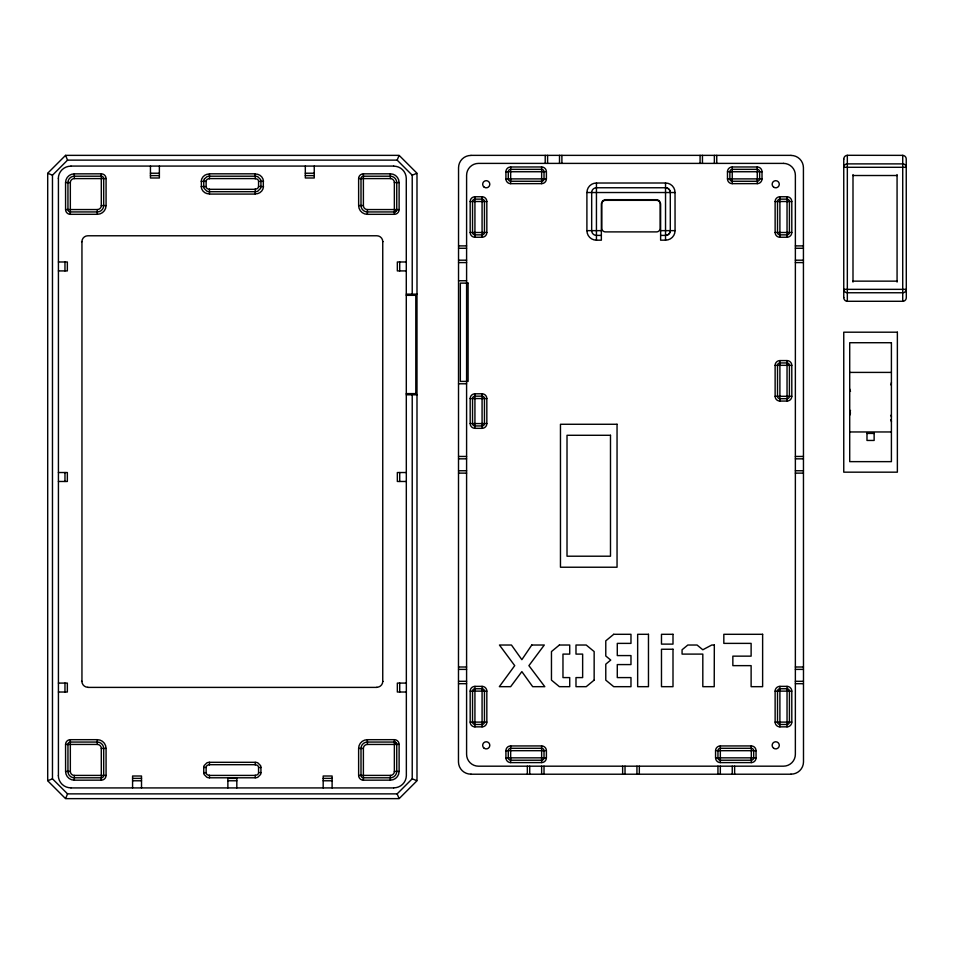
<?xml version="1.0" encoding="UTF-8"?>
<svg xmlns="http://www.w3.org/2000/svg" width="954" height="954" viewBox="0 0 954 954"><rect width="100%" height="100%" fill="white"/><g stroke="black" fill="none" stroke-linecap="round" stroke-linejoin="round"><path stroke-width="1.43" d="M65.707 798.319L67.543 793.871L397.15 793.871L412.223 778.798L412.223 393.632M67.543 793.871L52.47 778.798L52.47 175.202L67.543 160.129L397.15 160.129L398.987 155.681M412.223 295.311L412.223 175.202L416.659 173.366M48.022 780.634L52.47 778.798M406.273 295.335L415.908 295.323L416.993 294.142L406.273 294.142M471.002 155.359L790.973 155.359M843.813 159.103A3.661 3.661 0 0 1 847.331 155.299L902.722 155.359A3.661 3.661 0 0 1 906.24 159.103L906.3 297.541A3.661 3.661 0 0 1 902.734 301.345M70.978 166.079L393.716 166.079M546.392 178.887A4.734 4.734 0 0 1 541.633 183.633L510.664 183.657A4.734 4.734 0 0 1 505.918 178.887L505.906 171.744A4.734 4.734 0 0 1 510.664 166.986L541.633 166.974A4.734 4.734 0 0 1 546.392 171.744M732.243 166.974L757.261 166.974A4.734 4.734 0 0 1 762.007 171.744L762.019 178.887A4.734 4.734 0 0 1 757.261 183.633L732.243 183.657A4.734 4.734 0 0 1 727.485 178.887L727.473 171.744A4.734 4.734 0 0 1 732.243 166.986L732.243 183.657M843.777 167.296L906.288 167.296A3.577 3.411 0 0 0 902.722 163.885L847.331 163.885A3.577 3.411 0 0 0 843.753 167.296M505.906 171.744L546.403 171.744L546.403 178.887L505.906 178.887M727.473 171.744L762.019 171.744M150.446 173.223L159.378 173.223M305.316 173.223L314.248 173.223M106.049 205.563A8.717 8.717 0 0 1 97.308 214.304L70.334 214.328A4.734 4.734 0 0 1 65.587 209.558L65.564 182.584A8.717 8.717 0 0 1 74.329 173.855L101.303 173.819A4.734 4.734 0 0 1 106.061 178.589M399.106 209.558A4.734 4.734 0 0 1 394.36 214.316L367.385 214.328A8.717 8.717 0 0 1 358.644 205.563L358.621 178.589A4.734 4.734 0 0 1 363.391 173.843L390.353 173.819A8.717 8.717 0 0 1 399.094 182.584M852.995 175.512L897.07 175.512M150.446 175.608L159.378 175.608M305.316 175.608L314.248 175.608M70.334 214.328L70.334 182.584A3.971 3.971 0 0 1 74.329 178.601L106.073 178.589L106.073 205.563L101.303 205.563A3.971 3.971 0 0 1 97.308 209.546L65.564 209.558M358.621 178.589L390.353 178.589A3.971 3.971 0 0 1 394.348 182.584L394.36 214.328M727.473 178.887L762.019 178.887M255.267 178.863A2.922 2.922 0 0 1 258.677 181.355L263.316 181.367L263.316 186.531L258.558 186.531A2.922 2.922 0 0 1 255.267 189.047M65.564 182.584L70.334 182.584M394.36 182.584L399.118 182.584L399.118 209.558L367.385 209.558A3.971 3.971 0 0 1 363.402 205.563L363.391 173.819M586.937 192.529A9.468 9.468 0 0 1 596.441 183.025L665.534 183.001A9.468 9.468 0 0 1 675.027 192.529L675.062 230.641A9.468 9.468 0 0 1 665.534 240.146L660.621 240.181L660.621 204.597A6.571 6.571 0 0 0 660.478 203.238L659.274 200.769L657.318 199.696L604.979 199.672L602.689 200.769L601.485 203.238A6.571 6.571 0 0 0 601.354 204.597L601.354 240.181L596.441 240.181A9.468 9.468 0 0 1 586.937 230.641M660.621 235.411L665.534 235.411A4.77 4.77 0 0 0 670.292 230.641L670.292 192.529A4.77 4.77 0 0 0 665.534 187.759L596.441 187.759A4.734 4.734 0 0 0 591.683 192.529L591.671 230.641A4.734 4.734 0 0 0 596.441 235.399L601.354 235.411M675.062 192.529L586.901 192.529L586.901 230.641L601.354 230.641M474.925 196.751L482.08 196.751A4.734 4.734 0 0 1 486.826 201.521L486.838 232.49A4.734 4.734 0 0 1 482.08 237.248L474.925 237.26A4.734 4.734 0 0 1 470.179 232.49L470.167 201.521A4.734 4.734 0 0 1 474.925 196.774L474.925 237.26M779.895 196.751L787.038 196.751A4.734 4.734 0 0 1 791.784 201.521L791.808 232.49A4.734 4.734 0 0 1 787.038 237.248L779.895 237.26A4.734 4.734 0 0 1 775.137 232.49L775.125 201.521A4.734 4.734 0 0 1 779.895 196.774L779.895 237.26M605.373 200.328L656.591 200.328A3.577 3.577 0 0 1 660.168 203.906L660.168 228.328A3.577 3.577 0 0 1 656.591 231.894L605.373 231.894A3.577 3.577 0 0 1 601.795 228.328L601.795 203.906A3.577 3.577 0 0 1 605.373 200.328L605.373 199.935M470.167 201.521L486.838 201.521M775.125 201.521L791.808 201.521M358.621 205.563L363.391 205.563M394.36 211.943L367.385 211.943A6.38 6.38 0 0 1 361.006 205.563L361.006 178.589A2.373 2.373 0 0 1 363.391 176.216L390.353 176.204A6.38 6.38 0 0 1 396.745 182.584L396.745 209.558A2.385 2.385 0 0 1 394.36 211.943A2.373 2.373 0 0 0 396.733 209.558M660.621 230.641L675.062 230.641M470.167 232.49L486.838 232.49M775.125 232.49L791.808 232.49M81.555 241.636L81.937 241.636A5.879 5.879 0 0 1 87.851 235.781L376.842 235.769A5.879 5.879 0 0 1 382.757 241.636L382.995 241.636M458.552 245.893L466.589 245.893M795.374 245.893L803.423 245.893M458.552 248.278L466.589 248.278M795.374 248.278L803.423 248.278M458.552 260.192L466.589 260.192M795.374 260.192L803.423 260.192M58.421 261.98L67.352 261.98L67.352 270.912L58.421 270.912M406.273 261.98L397.341 261.98L397.341 270.912L406.273 270.912M458.552 262.577L466.589 262.577M795.374 262.577L803.423 262.577M458.552 280.738L466.589 280.738M852.995 281.144L897.07 281.144M843.777 289.348L906.288 289.348A3.577 3.411 0 0 1 902.722 292.759L847.331 292.759A3.577 3.411 0 0 1 843.753 289.348M779.895 360.576L787.038 360.576A4.734 4.734 0 0 1 791.784 365.334L791.808 396.304A4.734 4.734 0 0 1 787.038 401.062L779.895 401.074A4.734 4.734 0 0 1 775.137 396.304L775.125 365.334A4.734 4.734 0 0 1 779.895 360.588L779.895 401.074M775.125 365.334L791.808 365.334M849.716 372.406L891.406 372.406M458.552 383.782L466.589 383.782M406.273 393.608L415.908 393.62L416.993 394.801L406.273 394.801M474.925 428.322A4.734 4.734 0 0 1 470.179 423.576L470.167 398.557A4.734 4.734 0 0 1 474.925 393.811L482.08 393.787A4.734 4.734 0 0 1 486.826 398.557L486.838 423.576A4.734 4.734 0 0 1 482.08 428.322M775.125 396.304L791.808 396.304M470.167 398.557L486.838 398.557M470.167 423.576L486.838 423.576M849.716 431.959L891.406 431.959M866.983 433.426L874.138 433.426M458.552 456.453L466.589 456.453M795.374 456.453L803.423 456.453M458.552 458.838L466.589 458.838M795.374 458.838L803.423 458.838M458.552 470.751L466.589 470.751M795.374 470.751L803.423 470.751M58.421 472.528L67.352 472.528L67.352 481.472L58.421 481.472M406.273 472.528L397.341 472.528L397.341 481.472L406.273 481.472M458.552 473.124L466.589 473.124M795.374 473.124L803.423 473.124M458.552 667.001L466.589 667.001M795.374 667.001L803.423 667.001M458.552 669.386L466.589 669.386M795.374 669.386L803.423 669.386M458.552 681.299L466.589 681.299M795.374 681.299L803.423 681.299M81.555 681.394L81.937 681.394A5.879 5.879 0 0 0 87.851 687.25M376.842 687.25A5.879 5.879 0 0 0 382.757 681.394L382.995 681.394M58.421 683.088L67.352 683.088L67.352 692.02L58.421 692.02M406.273 683.088L397.341 683.088L397.341 692.02L406.273 692.02M458.552 683.684L466.589 683.684M795.374 683.684L803.423 683.684M474.925 686.367L482.08 686.367A4.734 4.734 0 0 1 486.826 691.125L486.838 722.106A4.734 4.734 0 0 1 482.08 726.853L474.925 726.865A4.734 4.734 0 0 1 470.179 722.106L470.167 691.125A4.734 4.734 0 0 1 474.925 686.379L474.925 726.865M779.895 686.367L787.038 686.367A4.734 4.734 0 0 1 791.784 691.125L791.808 722.106A4.734 4.734 0 0 1 787.038 726.853L779.895 726.865A4.734 4.734 0 0 1 775.137 722.106L775.125 691.125A4.734 4.734 0 0 1 779.895 686.379L779.895 726.865M87.851 687.393L376.842 687.393M470.167 691.125L486.838 691.125M775.125 691.125L791.808 691.125M470.167 722.106L486.838 722.106M775.125 722.106L791.808 722.106M106.061 775.411A4.734 4.734 0 0 1 101.303 780.157L74.329 780.181A8.717 8.717 0 0 1 65.599 771.416L65.564 744.442A4.734 4.734 0 0 1 70.334 739.684L97.308 739.672A8.717 8.717 0 0 1 106.049 748.437M399.094 771.416A8.717 8.717 0 0 1 390.353 780.145L363.391 780.181A4.734 4.734 0 0 1 358.632 775.411L358.621 748.437A8.717 8.717 0 0 1 367.385 739.696L394.36 739.672A4.734 4.734 0 0 1 399.106 744.442M394.36 742.057L367.385 742.057A6.38 6.38 0 0 0 361.006 748.437L361.006 775.411A2.373 2.373 0 0 0 363.391 777.784L390.353 777.796A6.38 6.38 0 0 0 396.745 771.416L396.745 744.442A2.385 2.385 0 0 0 394.36 742.057A2.373 2.373 0 0 1 396.733 744.442M65.564 744.442L97.308 744.442A3.971 3.971 0 0 1 101.291 748.437L101.303 780.181M363.391 780.181L363.391 748.437A3.971 3.971 0 0 1 367.385 744.454L399.118 744.442L399.118 771.416L394.36 771.416A3.971 3.971 0 0 1 390.353 775.399L358.621 775.411M546.392 757.846A4.734 4.734 0 0 1 541.633 762.592L510.664 762.604A4.734 4.734 0 0 1 505.918 757.846L505.906 750.691A4.734 4.734 0 0 1 510.664 745.945L541.633 745.933A4.734 4.734 0 0 1 546.392 750.691M715.572 750.691A4.734 4.734 0 0 1 720.33 745.945L751.299 745.933A4.734 4.734 0 0 1 756.045 750.691L756.069 757.846A4.734 4.734 0 0 1 751.299 762.592L720.33 762.604A4.734 4.734 0 0 1 715.583 757.846M101.303 748.437L106.073 748.437L106.073 775.411L74.329 775.411A3.971 3.971 0 0 1 70.346 771.416L70.334 739.672M358.621 748.437L363.391 748.437M505.906 750.691L546.403 750.691L546.403 757.846L505.906 757.846M756.069 750.691L715.56 750.691L715.56 757.846L756.069 757.846M209.475 762.306L255.219 762.306A6.225 6.225 0 0 1 257.842 762.878L260.537 765.573A4.722 4.722 0 0 1 260.943 767.469L260.931 772.633A4.722 4.722 0 0 1 260.537 774.529L257.842 777.212A6.225 6.225 0 0 1 255.219 777.796L209.475 777.796A6.225 6.225 0 0 1 206.851 777.224L204.156 774.529A4.722 4.722 0 0 1 203.751 772.633L203.751 767.469A4.722 4.722 0 0 1 204.156 765.573L206.851 762.89A6.225 6.225 0 0 1 209.475 762.306L209.475 764.691L255.219 764.691L255.219 762.318M203.762 767.469L206.136 767.469L206.136 772.633L203.762 772.633M255.267 764.953A2.922 2.922 0 0 1 258.677 767.457L260.931 767.469M65.564 771.416L70.334 771.416M255.267 775.137A2.922 2.922 0 0 0 258.677 772.645L260.931 772.633M471.002 774.219L790.973 774.219M132.582 778.392L141.514 778.392M323.179 778.392L332.111 778.392M132.582 780.777L141.514 780.777M227.875 780.777L236.819 780.777M323.179 780.777L332.111 780.777M70.978 787.921L393.716 787.921M48.022 173.366L52.47 175.202M412.223 778.798L416.659 780.634M397.15 160.129L412.223 175.202M397.15 793.871L398.987 798.319M65.707 155.681L67.543 160.129M902.722 155.359L902.722 301.285L847.331 301.285L847.331 155.359M897.07 174.582L897.07 282.074M874.138 433.164L874.138 440.45L866.983 440.45L866.983 433.164M852.995 174.582L852.995 282.074M843.753 159.103L843.753 297.541M787.038 196.751L787.038 237.26M787.038 360.576L787.038 401.074M787.038 686.367L787.038 726.865M757.261 166.974L757.261 183.657M751.299 745.933L751.299 762.604M734.628 766.181L734.628 774.219M732.243 766.181L732.243 774.219M720.33 745.933L720.33 762.604M720.33 766.181L720.33 774.219M717.945 766.181L717.945 774.219M716.752 155.359L716.752 163.396M714.367 155.359L714.367 163.396M702.454 155.359L702.454 163.396M700.081 155.359L700.081 163.396M665.534 183.001L665.534 240.181M639.323 766.181L639.323 774.219M636.938 766.181L636.938 774.219M625.025 766.181L625.025 774.219M622.64 766.181L622.64 774.219M596.441 183.001L596.441 240.181M561.894 155.359L561.894 163.396M559.509 155.359L559.509 163.396M547.596 155.359L547.596 163.396M545.211 155.359L545.211 163.396M544.018 766.181L544.018 774.219M541.633 166.974L541.633 183.657M541.633 745.933L541.633 762.604M541.633 766.181L541.633 774.219M529.72 766.181L529.72 774.219M527.347 766.181L527.347 774.219M510.664 166.974L510.664 183.657M510.664 745.933L510.664 762.604M482.08 196.751L482.08 237.26M482.08 393.787L482.08 428.334L474.925 428.334L474.925 393.787M482.08 686.367L482.08 726.865M415.801 295.335L415.801 393.608M399.714 261.98L399.714 270.912M399.714 472.528L399.714 481.472M399.714 683.088L399.714 692.02M394.36 739.672L394.36 771.416M390.353 173.819L390.353 178.589M390.353 775.411L390.353 780.181M382.745 241.636L382.745 681.394M367.385 209.558L367.385 214.328M367.385 739.672L367.385 744.442M332.111 787.921L332.111 776.007L323.179 776.007L323.179 787.921M314.248 166.079L314.248 177.993L305.316 177.993L305.316 166.079M258.558 181.367L258.558 186.531M258.558 767.469L258.558 772.633M255.219 777.784L255.219 775.411L209.475 775.411L209.475 777.784M236.819 787.921L236.819 778.392L227.875 778.392L227.875 787.921M159.378 166.079L159.378 177.993L150.446 177.993L150.446 166.079M141.514 787.921L141.514 776.007L132.582 776.007L132.582 787.921M101.303 173.819L101.303 205.563M97.308 209.558L97.308 214.328M97.308 739.672L97.308 744.442M81.949 241.636L81.949 681.394M74.329 173.819L74.329 178.589M74.329 775.411L74.329 780.181M64.967 261.98L64.967 270.912M64.967 472.528L64.967 481.472M64.967 683.088L64.967 692.02M58.421 178.374L58.421 775.626M850.515 391.331A3.577 3.577 0 0 1 849.716 389.077M890.607 419.581A3.577 3.577 0 0 1 891.406 421.835M891.406 382.53A3.577 3.577 0 0 1 890.607 384.772M849.716 415.288A3.577 3.577 0 0 1 850.515 413.034M890.607 415.348A3.577 2.707 0 0 1 891.406 417.053M849.716 412.092A3.577 2.707 0 0 1 850.515 410.387M393.716 787.825A12.426 12.426 0 0 0 406.356 775.638L406.273 178.374A12.426 12.426 0 0 0 393.716 166.175M70.978 787.825A12.426 12.426 0 0 1 58.325 775.638M58.325 178.362A12.426 12.426 0 0 1 70.978 166.175M209.427 189.047A2.922 2.922 0 0 1 206.016 186.543M206.016 181.355A2.922 2.922 0 0 1 209.427 178.863M206.016 767.457A2.922 2.922 0 0 1 209.427 764.953M209.427 775.137A2.922 2.922 0 0 1 206.016 772.645M201.187 181.355A7.835 7.835 0 0 1 209.463 174.033M255.231 174.033A7.835 7.835 0 0 1 263.507 181.355M263.507 186.543A7.835 7.835 0 0 1 255.231 193.865M209.463 193.865A7.835 7.835 0 0 1 201.187 186.543M790.973 774.147A12.342 12.342 0 0 0 803.495 761.996L803.423 167.594A12.342 12.342 0 0 0 790.973 155.43M471.002 774.147A12.342 12.342 0 0 1 458.469 761.996L458.552 167.594A12.342 12.342 0 0 1 471.002 155.43M665.534 187.771A4.734 4.734 0 0 1 670.28 192.529M670.28 230.641A4.734 4.734 0 0 1 665.534 235.399M847.331 301.345A3.661 3.661 0 0 1 843.813 297.541M714.319 645.023L714.224 686.677L702.812 686.677L702.812 654.098L682.074 654.098L682.074 649.769L687.822 645.023L697.064 645.023L702.812 649.769L711.744 645.023L714.319 645.023M204.394 178.994L204.156 179.471A4.722 4.722 0 0 0 203.751 181.367L203.751 186.531A4.722 4.722 0 0 0 204.156 188.427L206.851 191.11A6.225 6.225 0 0 0 209.475 191.694L255.219 191.694A6.225 6.225 0 0 0 257.842 191.122L260.537 188.427A4.722 4.722 0 0 0 260.943 186.531L260.931 181.367A4.722 4.722 0 0 0 260.537 179.471L257.842 176.788A6.225 6.225 0 0 0 255.219 176.204L209.475 176.204A6.225 6.225 0 0 0 206.851 176.776L204.394 178.994M531.783 645.023L521.862 659.667L511.451 645.023L499.443 645.023L514.719 665.642L499.336 686.677L510.652 686.677L521.862 671.616L532.678 686.677L544.794 686.677L528.91 665.642L544.293 645.023L531.783 645.023M65.564 155.359L47.7 173.223L47.7 780.777L65.564 798.641L399.118 798.641L416.993 780.777L416.993 173.223L399.118 155.359L65.564 155.359M559.39 645.023L551.46 651.57L551.46 680.13L559.39 686.677L569.717 686.677L569.717 677.59L562.967 677.59L562.967 654.098L569.717 654.098L569.717 645.023L559.39 645.023M613.72 634.303L605.778 640.849L605.778 655.982L610.739 660.073L605.778 664.175L605.778 680.13L613.72 686.677L630.976 686.677L630.976 677.59L617.286 677.59L617.286 664.58L630.976 664.58L630.976 655.577L617.286 655.577L617.286 643.378L630.976 643.378L630.976 634.303L613.72 634.303M594.151 680.13L586.209 686.677L575.989 686.677L575.989 677.59L582.644 677.59L582.644 654.098L575.989 654.098L575.989 645.023L586.209 645.023L594.151 651.57L594.151 680.13M783.508 163.396L478.455 163.396A11.889 11.889 0 0 0 466.601 175.309L466.589 754.268A11.889 11.889 0 0 0 478.455 766.193L783.508 766.181A11.889 11.889 0 0 0 795.362 754.268L795.374 175.309A11.889 11.889 0 0 0 783.508 163.384M541.633 169.359L510.664 169.359A2.373 2.373 0 0 0 508.291 171.744L508.279 178.887A2.373 2.373 0 0 0 510.664 181.26L541.633 181.272A2.373 2.373 0 0 0 544.018 178.887L544.018 171.744A2.373 2.373 0 0 0 541.633 169.359M757.261 169.359L732.243 169.359A2.373 2.373 0 0 0 729.87 171.744L729.858 178.887A2.373 2.373 0 0 0 732.243 181.26L757.261 181.272A2.385 2.385 0 0 0 759.634 178.875L759.634 171.744A2.373 2.373 0 0 0 757.261 169.359M255.219 173.819L209.475 173.819L209.475 178.589L255.219 178.589L255.219 173.819M101.303 176.204L74.329 176.204A6.38 6.38 0 0 0 67.949 182.584L67.949 209.558A2.373 2.373 0 0 0 70.334 211.931L97.308 211.943A6.38 6.38 0 0 0 103.688 205.563L103.688 178.589A2.373 2.373 0 0 0 101.303 176.216M206.136 181.367L201.377 181.367L201.377 186.531L206.136 186.531L206.136 181.367M255.219 189.309L209.475 189.309L209.475 194.079L255.219 194.079L255.219 189.309M482.08 199.136L474.925 199.136A2.373 2.373 0 0 0 472.552 201.521L472.54 232.49A2.373 2.373 0 0 0 474.925 234.863L482.08 234.875A2.385 2.385 0 0 0 484.453 232.49L484.453 201.521A2.373 2.373 0 0 0 482.08 199.147M787.038 199.136L779.895 199.136A2.373 2.373 0 0 0 777.51 201.521L777.51 232.49A2.373 2.373 0 0 0 779.895 234.863L787.038 234.875A2.373 2.373 0 0 0 789.411 232.49L789.423 201.521A2.373 2.373 0 0 0 787.038 199.147M468.08 283.123L460.329 283.123L460.329 381.397L468.08 381.397L468.08 283.123M897.368 332.195L843.753 332.195L843.753 472.17L897.368 472.17L897.368 332.195M891.406 342.724L849.716 342.724L849.716 461.641L891.406 461.641L891.406 342.724M787.038 362.949L779.895 362.949A2.373 2.373 0 0 0 777.51 365.334L777.51 396.304A2.373 2.373 0 0 0 779.895 398.689L787.038 398.689A2.373 2.373 0 0 0 789.411 396.304L789.423 365.334A2.373 2.373 0 0 0 787.038 362.961M482.08 396.172L474.925 396.172A2.373 2.373 0 0 0 472.552 398.557L472.54 423.576A2.373 2.373 0 0 0 474.925 425.949L482.08 425.961A2.373 2.373 0 0 0 484.453 423.576L484.453 398.557A2.373 2.373 0 0 0 482.08 396.184M617.047 424.268L560.463 424.268L560.463 567.225L617.047 567.225L617.047 424.268M610.488 435.286L567.01 435.286L567.01 556.206L610.488 556.206L610.488 435.286M648.47 634.303L637.654 634.303L637.654 686.677L648.47 686.677L648.47 634.303M672.999 634.303L661.48 634.303L661.48 644.117L672.999 644.117L672.999 634.303M762.628 634.303L723.824 634.303L723.824 643.378L751.12 643.378L751.12 656.149L732.851 656.149L732.851 665.642L751.12 665.642L751.12 686.677L762.628 686.677L762.628 634.303M672.999 649.245L661.48 649.245L661.48 686.677L672.999 686.677L672.999 649.245M482.08 688.752L474.925 688.752A2.373 2.373 0 0 0 472.552 691.125L472.54 722.106A2.373 2.373 0 0 0 474.925 724.48L482.08 724.48A2.373 2.373 0 0 0 484.453 722.106L484.453 691.125A2.373 2.373 0 0 0 482.08 688.752M787.038 688.752L779.895 688.752A2.373 2.373 0 0 0 777.51 691.125L777.51 722.106A2.373 2.373 0 0 0 779.895 724.48L787.038 724.48A2.385 2.385 0 0 0 789.423 722.095L789.423 691.125A2.373 2.373 0 0 0 787.038 688.752M97.308 742.057L70.334 742.057A2.373 2.373 0 0 0 67.961 744.442L67.949 771.416A6.38 6.38 0 0 0 74.329 777.796L101.303 777.796A2.385 2.385 0 0 0 103.688 775.399L103.688 748.437A6.38 6.38 0 0 0 97.308 742.057M541.633 748.306L510.664 748.306A2.373 2.373 0 0 0 508.291 750.691L508.279 757.846A2.373 2.373 0 0 0 510.664 760.219L541.633 760.219A2.373 2.373 0 0 0 544.018 757.846L544.018 750.691A2.373 2.373 0 0 0 541.633 748.318M751.299 748.306L720.33 748.306A2.373 2.373 0 0 0 717.957 750.691L717.945 757.846A2.373 2.373 0 0 0 720.33 760.219L751.299 760.219A2.373 2.373 0 0 0 753.672 757.846L753.684 750.691A2.373 2.373 0 0 0 751.299 748.318M484.155 748.234A3.577 3.577 0 0 0 489.796 745.682A3.577 3.577 0 0 0 484.775 742.069A3.577 3.577 0 0 0 484.155 748.234M773.634 748.234A3.577 3.577 0 0 0 779.275 745.682A3.577 3.577 0 0 0 774.254 742.069A3.577 3.577 0 0 0 773.634 748.234M484.155 187.151A3.577 3.577 0 0 0 489.796 184.599A3.577 3.577 0 0 0 484.775 180.986A3.577 3.577 0 0 0 484.155 187.151M773.634 187.151A3.577 3.577 0 0 0 779.275 184.599A3.577 3.577 0 0 0 774.254 180.986A3.577 3.577 0 0 0 773.634 187.151"/></g></svg>
